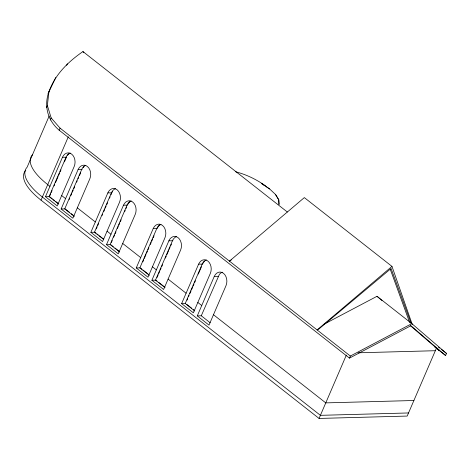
<?xml version="1.0" encoding="UTF-8"?>
<svg xmlns="http://www.w3.org/2000/svg" width="470" height="470" viewBox="0 0 470 470"><rect width="100%" height="100%" fill="white"/><g stroke="black" fill="none" stroke-linecap="round" stroke-linejoin="round"><path stroke-width="0.7" d="M323.853 324.323L377.011 296.294L411.832 323.63L446.5 353.446L445.607 355.52L410.939 325.704L349.463 358.116L59.161 130.208C47.646 120.508 43.739 105.797 48.933 91.709C54.984 74.577 68.303 61.664 82.955 51.559L287.358 212.029M46.477 107.583L47.37 105.509L48.933 91.709M55.754 77.48L48.04 93.783M66.687 65.336L67.357 63.785M49.203 115.937L27.125 167.191A66.317 23.224 23.3 0 0 42.365 197.047L320.405 415.333L408.536 412.954M50.267 120.003L51.16 117.929L47.37 105.509M59.161 130.208L60.054 128.134L51.16 117.929M436.46 348.123L407.196 416.062L319.065 418.441L41.025 200.161L68.297 136.829M45.473 196.713L62.445 157.297A9.042 6.756 88.5 0 1 71.663 154.125A9.042 6.756 88.5 0 1 74.184 166.509L57.211 205.925L45.473 196.713L49.479 196.601L52.27 198.798M49.767 195.937L50.631 193.928M51.206 192.594L52.064 190.591M54.079 185.914L54.655 184.575M55.519 182.572L58.11 176.561M58.685 175.222L59.549 173.219M60.125 171.885L60.988 169.882M64.437 161.862L66.452 157.186L62.445 157.297M61.124 208.997L78.096 169.582A9.042 6.756 88.5 0 1 87.314 166.409A9.042 6.756 88.5 0 1 89.835 178.794L72.856 218.209L61.124 208.997L65.124 208.892L69.601 212.399M69.155 199.538L69.73 198.199M70.882 195.526L71.746 193.523M72.321 192.189L73.185 190.186M73.761 188.846L74.624 186.843M76.633 182.166L77.209 180.833M78.073 178.823L78.649 177.49M79.512 175.486L80.664 172.813M90.857 232.339L107.83 192.923A9.042 6.756 88.5 0 1 117.048 189.751A9.042 6.756 88.5 0 1 119.568 202.141L102.595 241.557L90.857 232.339L94.864 232.233L95.98 233.108M96.303 228.89L97.161 226.887M97.737 225.553L98.6 223.55M102.055 215.53L102.63 214.197M103.782 211.524L104.646 209.52M105.221 208.181L106.085 206.177M106.661 204.844L107.518 202.84M109.534 198.164L110.109 196.824M110.973 194.821L111.549 193.487M106.508 244.629L123.481 205.214A9.042 6.756 88.5 0 1 132.699 202.041A9.042 6.756 88.5 0 1 135.219 214.426L118.24 253.841L106.508 244.629L110.509 244.518L113.305 246.715M111.372 242.514L112.236 240.511M113.675 237.168L114.539 235.165M115.115 233.831L115.978 231.828M117.418 228.485L118.281 226.481M118.857 225.148L119.721 223.138M120.296 221.805L121.154 219.801M124.609 211.782L125.185 210.448M126.048 208.445L126.624 207.106M136.241 267.971L153.214 228.555A9.042 6.756 88.5 0 1 162.432 225.383A9.042 6.756 88.5 0 1 164.952 237.767L147.98 277.188L136.241 267.971L140.248 267.865M142.833 261.849L143.697 259.845M144.272 258.512L146 254.499M146.575 253.166L147.439 251.162M148.015 249.823L148.878 247.819M150.318 244.482L151.181 242.479M151.757 241.139L152.621 239.136M153.191 237.802L154.054 235.793M151.892 280.255L168.865 240.84A9.042 6.756 88.5 0 1 178.083 237.667A9.042 6.756 88.5 0 1 180.603 250.058L163.625 289.473L151.892 280.255L155.893 280.149L157.015 281.025M157.045 277.476L158.196 274.803M158.772 273.47L159.636 271.466M160.211 270.127L161.075 268.123M161.651 266.79L162.514 264.786M165.393 258.101L166.257 256.097M166.826 254.763L168.554 250.757M169.13 249.417L169.993 247.414M170.569 246.08L171.433 244.071M181.626 303.602L198.599 264.187A9.042 6.756 88.5 0 1 207.816 261.014A9.042 6.756 88.5 0 1 210.337 273.399L193.364 312.814L181.626 303.602L185.632 303.491M206.295 259.939A9.042 6.756 88.5 0 0 202.206 264.087L185.233 303.502L194.733 310.964M187.072 300.154L187.647 298.814M188.505 296.811L189.081 295.477M189.945 293.474L191.096 290.801M191.672 289.461L192.536 287.458M193.111 286.124L193.975 284.121M194.551 282.781L195.414 280.778M198.293 274.098L201.454 266.749M197.277 315.887L214.25 276.472A9.042 6.756 88.5 0 1 223.467 273.299A9.042 6.756 88.5 0 1 225.988 285.69L209.009 325.105L197.277 315.887L201.278 315.781L210.225 322.802M201.278 315.781L219.326 274.509A9.042 6.756 88.5 0 1 222.345 272.212M319.065 418.441L346.337 355.114M349.463 358.116L350.356 356.043L411.832 323.63M231.293 259.945L229.46 261.132L304.337 197.6L391.974 266.402L317.097 329.934L318.93 328.971L391.081 268.476L411.215 323.724M78.096 169.582L82.103 169.47M107.83 192.923L111.837 192.817A9.042 6.756 88.5 0 1 112.506 191.537M123.481 205.214L127.488 205.102M153.214 228.555L157.221 228.449A9.042 6.756 88.5 0 1 160.752 224.525M168.865 240.84L172.872 240.734M198.599 264.187L202.206 264.087M214.25 276.472L218.256 276.366M358.134 352.8L435.343 350.714M413.9 400.505L325.769 402.884L213.48 314.73M235.588 171.762C246.368 174.529 256.567 179.47 265.597 185.956M269.645 188.94L261.391 183.4L264.898 185.779M266.073 186.567L269.61 188.94L275.579 194.539L278.786 199.826L279.045 204.427M438.475 347.148L439.62 348.047M441.342 349.398L446.5 353.446M434.732 346.989L445.607 355.52M60.054 128.134L350.356 356.043M49.938 186.337L47.728 184.598A66.317 23.224 23.3 0 1 32.489 154.748M61.676 195.555L65.588 198.622M77.327 207.84L95.322 221.969M107.06 231.181L110.973 234.254M122.711 243.472L140.706 257.601M152.445 266.813L156.357 269.886M168.096 279.098L186.091 293.227M197.829 302.445L201.742 305.518M53.392 199.674L54.508 200.549M55.625 201.43L58.421 203.622M71.275 213.715L74.072 215.912M97.096 233.989L98.212 234.865M99.335 235.74L103.805 239.254M114.986 248.031L119.456 251.538M140.806 268.3L141.922 269.181M143.039 270.056L148.073 274.004M158.69 282.341L164.841 287.17M186.749 304.372L191.778 308.32M193.458 309.636L194.574 310.511M58.58 204.074L49.074 196.613L66.053 157.197A9.042 6.756 88.5 0 1 70.142 153.044M74.231 216.359L64.725 208.897L81.704 169.482A9.042 6.756 88.5 0 1 85.793 165.334M103.406 239.265L94.458 232.245L111.437 192.829A9.042 6.756 88.5 0 1 115.526 188.676M119.615 251.991L110.109 244.529L127.088 205.114A9.042 6.756 88.5 0 1 131.177 200.96M149.348 275.332L139.849 267.877L156.821 228.455A9.042 6.756 88.5 0 1 160.91 224.308M164.999 287.622L155.494 280.161L172.472 240.746A9.042 6.756 88.5 0 1 176.561 236.592M377.011 296.294L381.969 300.559M410.157 325.498L439.344 350.608L438.51 349.492M82.955 51.559L83.842 52.658M275.538 194.539L278.745 199.815L279.004 204.415M390.264 269.292L409.652 322.496M391.974 266.402L412.278 324.57M41.025 200.161A66.317 23.224 23.3 0 1 25.785 170.304M202.605 264.075A9.042 6.756 88.5 0 1 203.275 262.795M203.675 262.219A9.042 6.756 88.5 0 1 204.573 261.22M67.521 155.329A9.042 6.756 88.5 0 1 68.42 154.33M68.914 153.913A9.042 6.756 88.5 0 1 69.983 153.261M83.172 167.614A9.042 6.756 88.5 0 1 84.071 166.615M127.799 204.444A9.042 6.756 88.5 0 1 129.949 201.83"/></g></svg>
